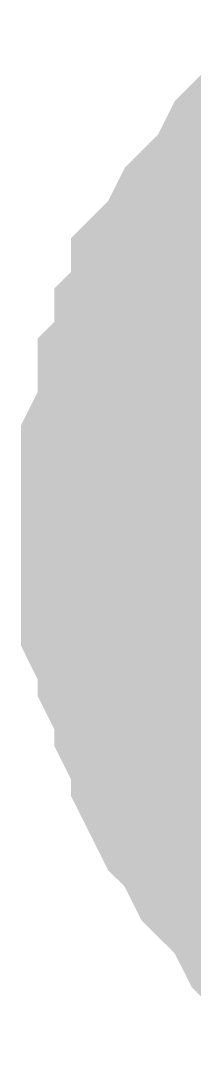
# Model space of a CAD drawing. Header units: inches. Extents: x 0 to 841, y 0 to 594.
# Drawn here: x 439.102 to 439.335, y 221.769 to 223.171 of the extents above; entities that cross this region are included whole.
import ezdxf

# ---------------------------------------------------------------- set-up
doc = ezdxf.new("R2010")
doc.units = ezdxf.units.IN
doc.layers.add('Sheet', color=255, linetype='Continuous')

msp = doc.modelspace()

# ---------------------------------------------------------------- linework, layer by layer
at = {"layer": 'Sheet'}
for points in [[(439.2523, 222.4805, 0.2997, 0.2997, 0), (439.2523, 222.5254, 0.2997, 0.2997, 0), (439.2523, 222.5703, 0.2997, 0.2997, 0), (439.2523, 222.5928, 0.2997, 0.2997, 0), (439.2747, 222.6377, 0.2997, 0.2997, 0), (439.2747, 222.6826, 0.2997, 0.2997, 0), (439.2972, 222.7051, 0.2997, 0.2997, 0), (439.2972, 222.75, 0.2997, 0.2997, 0), (439.3196, 222.7725, 0.2997, 0.2997, 0), (439.3196, 222.8174, 0.2997, 0.2997, 0), (439.3421, 222.8398, 0.2997, 0.2997, 0), (439.3646, 222.8848, 0.2997, 0.2997, 0), (439.387, 222.9072, 0.2997, 0.2997, 0), (439.4095, 222.9297, 0.2997, 0.2997, 0), (439.4319, 222.9746, 0.2997, 0.2997, 0), (439.4544, 222.9971, 0.2997, 0.2997, 0), (439.4768, 223.0195, 0.2997, 0.2997, 0), (439.4993, 223.042, 0.2997, 0.2997, 0)], [(439.2523, 222.4805, 0.2997, 0.2997, 0), (439.2523, 222.5254, 0.2997, 0.2997, 0), (439.2523, 222.5703, 0.2997, 0.2997, 0), (439.2523, 222.5928, 0.2997, 0.2997, 0), (439.2747, 222.6377, 0.2997, 0.2997, 0), (439.2747, 222.6826, 0.2997, 0.2997, 0), (439.2972, 222.7051, 0.2997, 0.2997, 0), (439.2972, 222.75, 0.2997, 0.2997, 0), (439.3196, 222.7725, 0.2997, 0.2997, 0), (439.3196, 222.8174, 0.2997, 0.2997, 0), (439.3421, 222.8398, 0.2997, 0.2997, 0), (439.3646, 222.8848, 0.2997, 0.2997, 0), (439.387, 222.9072, 0.2997, 0.2997, 0), (439.4095, 222.9297, 0.2997, 0.2997, 0), (439.4319, 222.9746, 0.2997, 0.2997, 0), (439.4544, 222.9971, 0.2997, 0.2997, 0), (439.4768, 223.0195, 0.2997, 0.2997, 0), (439.4993, 223.042, 0.2997, 0.2997, 0)], [(439.2523, 222.4805, 0.0991, 0.0991, 0), (439.2523, 222.5254, 0.0991, 0.0991, 0), (439.2523, 222.5703, 0.0991, 0.0991, 0), (439.2523, 222.5928, 0.0991, 0.0991, 0), (439.2747, 222.6377, 0.0991, 0.0991, 0), (439.2747, 222.6826, 0.0991, 0.0991, 0), (439.2972, 222.7051, 0.0991, 0.0991, 0), (439.2972, 222.75, 0.0991, 0.0991, 0), (439.3196, 222.7725, 0.0991, 0.0991, 0), (439.3196, 222.8174, 0.0991, 0.0991, 0), (439.3421, 222.8398, 0.0991, 0.0991, 0), (439.3646, 222.8848, 0.0991, 0.0991, 0), (439.387, 222.9072, 0.0991, 0.0991, 0)], [(439.2523, 222.4805, 0.0991, 0.0991, 0), (439.2523, 222.5254, 0.0991, 0.0991, 0), (439.2523, 222.5703, 0.0991, 0.0991, 0), (439.2523, 222.5928, 0.0991, 0.0991, 0), (439.2747, 222.6377, 0.0991, 0.0991, 0), (439.2747, 222.6826, 0.0991, 0.0991, 0), (439.2972, 222.7051, 0.0991, 0.0991, 0), (439.2972, 222.75, 0.0991, 0.0991, 0), (439.3196, 222.7725, 0.0991, 0.0991, 0), (439.3196, 222.8174, 0.0991, 0.0991, 0), (439.3421, 222.8398, 0.0991, 0.0991, 0), (439.3646, 222.8848, 0.0991, 0.0991, 0), (439.387, 222.9072, 0.0991, 0.0991, 0)], [(439.4993, 221.919, 0.2997, 0.2997, 0), (439.4768, 221.9415, 0.2997, 0.2997, 0), (439.4544, 221.9639, 0.2997, 0.2997, 0), (439.4319, 222.0088, 0.2997, 0.2997, 0), (439.4095, 222.0313, 0.2997, 0.2997, 0), (439.387, 222.0538, 0.2997, 0.2997, 0), (439.3646, 222.0987, 0.2997, 0.2997, 0), (439.3421, 222.1211, 0.2997, 0.2997, 0), (439.3196, 222.1661, 0.2997, 0.2997, 0), (439.3196, 222.1885, 0.2997, 0.2997, 0), (439.2972, 222.2334, 0.2997, 0.2997, 0), (439.2972, 222.2559, 0.2997, 0.2997, 0), (439.2747, 222.3008, 0.2997, 0.2997, 0), (439.2747, 222.3233, 0.2997, 0.2997, 0), (439.2523, 222.3682, 0.2997, 0.2997, 0), (439.2523, 222.4131, 0.2997, 0.2997, 0), (439.2523, 222.4356, 0.2997, 0.2997, 0), (439.2523, 222.4805, 0.2997, 0.2997, 0)], [(439.2523, 222.4805, 0.2997, 0.2997, 0), (439.2523, 222.4805, 0.2997, 0.2997, 0)], [(439.4993, 221.919, 0.2997, 0.2997, 0), (439.4768, 221.9415, 0.2997, 0.2997, 0), (439.4544, 221.9639, 0.2997, 0.2997, 0), (439.4319, 222.0088, 0.2997, 0.2997, 0), (439.4095, 222.0313, 0.2997, 0.2997, 0), (439.387, 222.0538, 0.2997, 0.2997, 0), (439.3646, 222.0987, 0.2997, 0.2997, 0), (439.3421, 222.1211, 0.2997, 0.2997, 0), (439.3196, 222.1661, 0.2997, 0.2997, 0), (439.3196, 222.1885, 0.2997, 0.2997, 0), (439.2972, 222.2334, 0.2997, 0.2997, 0), (439.2972, 222.2559, 0.2997, 0.2997, 0), (439.2747, 222.3008, 0.2997, 0.2997, 0), (439.2747, 222.3233, 0.2997, 0.2997, 0), (439.2523, 222.3682, 0.2997, 0.2997, 0), (439.2523, 222.4131, 0.2997, 0.2997, 0), (439.2523, 222.4356, 0.2997, 0.2997, 0), (439.2523, 222.4805, 0.2997, 0.2997, 0)], [(439.2523, 222.4805, 0.2997, 0.2997, 0), (439.2523, 222.4805, 0.2997, 0.2997, 0)], [(439.387, 222.0538, 0.0991, 0.0991, 0), (439.3646, 222.0987, 0.0991, 0.0991, 0), (439.3421, 222.1211, 0.0991, 0.0991, 0), (439.3196, 222.1661, 0.0991, 0.0991, 0), (439.3196, 222.1885, 0.0991, 0.0991, 0), (439.2972, 222.2334, 0.0991, 0.0991, 0), (439.2972, 222.2559, 0.0991, 0.0991, 0), (439.2747, 222.3008, 0.0991, 0.0991, 0), (439.2747, 222.3233, 0.0991, 0.0991, 0), (439.2523, 222.3682, 0.0991, 0.0991, 0), (439.2523, 222.4131, 0.0991, 0.0991, 0), (439.2523, 222.4356, 0.0991, 0.0991, 0), (439.2523, 222.4805, 0.0991, 0.0991, 0)], [(439.2523, 222.4805, 0.0991, 0.0991, 0), (439.2523, 222.4805, 0.0991, 0.0991, 0)], [(439.387, 222.0538, 0.0991, 0.0991, 0), (439.3646, 222.0987, 0.0991, 0.0991, 0), (439.3421, 222.1211, 0.0991, 0.0991, 0), (439.3196, 222.1661, 0.0991, 0.0991, 0), (439.3196, 222.1885, 0.0991, 0.0991, 0), (439.2972, 222.2334, 0.0991, 0.0991, 0), (439.2972, 222.2559, 0.0991, 0.0991, 0), (439.2747, 222.3008, 0.0991, 0.0991, 0), (439.2747, 222.3233, 0.0991, 0.0991, 0), (439.2523, 222.3682, 0.0991, 0.0991, 0), (439.2523, 222.4131, 0.0991, 0.0991, 0), (439.2523, 222.4356, 0.0991, 0.0991, 0), (439.2523, 222.4805, 0.0991, 0.0991, 0)], [(439.2523, 222.4805, 0.0991, 0.0991, 0), (439.2523, 222.4805, 0.0991, 0.0991, 0)]]:
    msp.add_lwpolyline(points, format="xyseb", dxfattribs=at)

doc.saveas('drawing.dxf')
